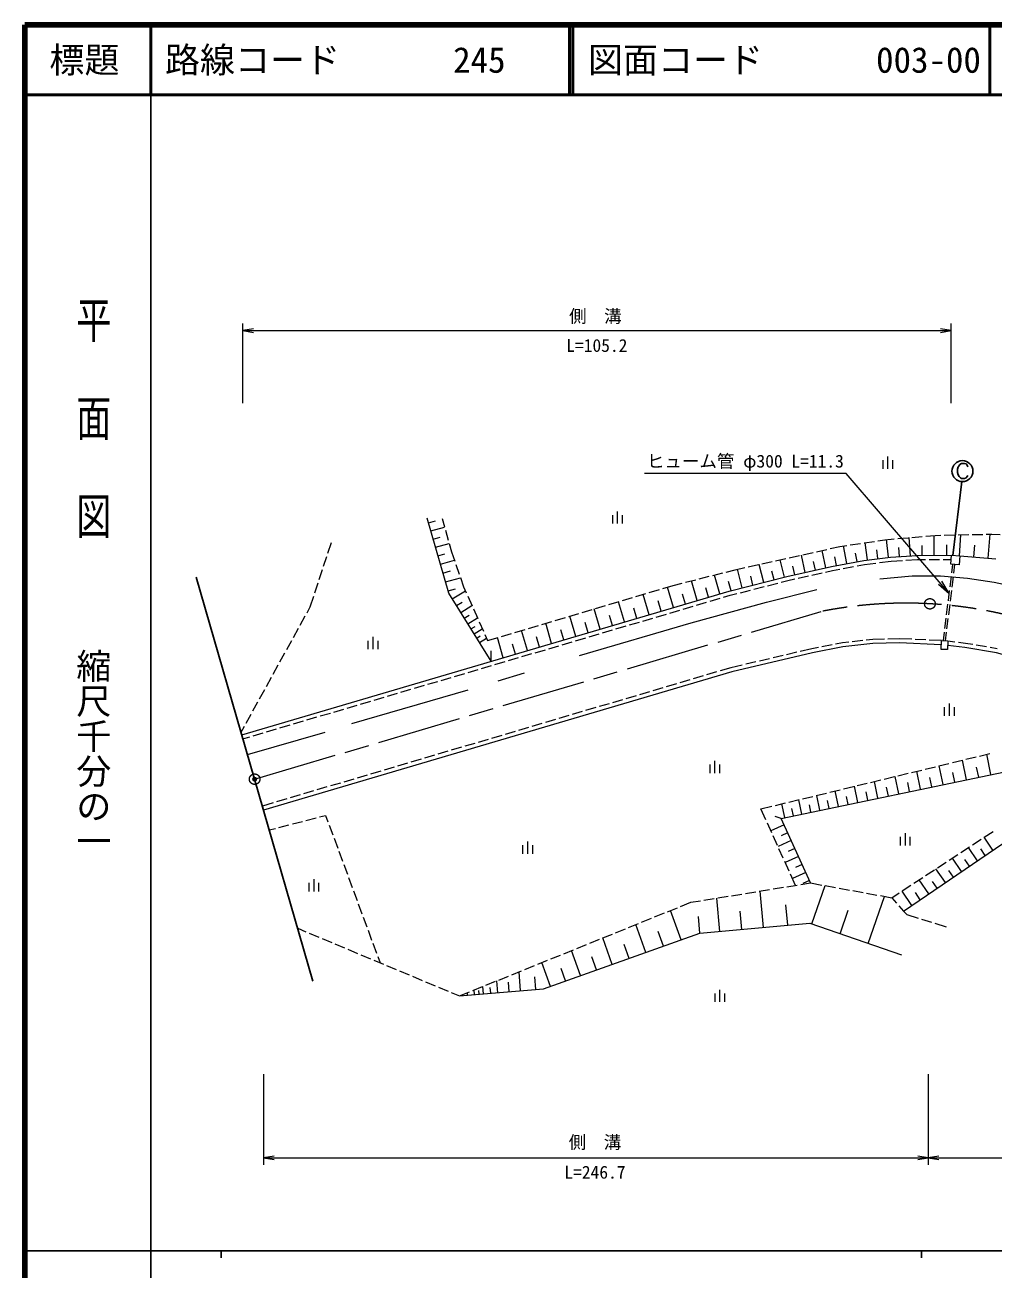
# Model space of a CAD drawing. Units: millimetres, scale not verified. Extents: x 40000 to 680000, y 20000 to 380000.
# Drawn here: x 40000 to 178228, y 202409 to 380000 of the extents above; entities that cross this region are included whole.
import ezdxf
from ezdxf.enums import TextEntityAlignment as Align

# ---------------------------------------------------------------- set-up
doc = ezdxf.new("R2010")
doc.units = ezdxf.units.MM
doc.header["$LTSCALE"] = 1000
doc.header["$PDMODE"] = 32
doc.header["$PDSIZE"] = 500
doc.linetypes.add('CHAIN', pattern=[18.5, 12, -1.5, 3.5, -1.5])
for name, color, linetype, lineweight in [('M-BMK', 2, 'CHAIN', 13), ('M-BMK-OTRS', 5, 'Continuous', 25), ('M-STR-HTXT', 7, 'Continuous', 13), ('M-STR-STRC', 7, 'Continuous', 25), ('M-TTL', 2, 'Continuous', 140), ('M-TTL-BAND', 7, 'Continuous', 25), ('M-TTL-LINE', 7, 'Continuous', 50), ('M-WORK', 1, 'Continuous', 13)]:
    doc.layers.add(name, color=color, linetype=linetype, lineweight=lineweight)
doc.layers.add('M-OTRS', color=6, linetype='Continuous')
doc.layers.add('M-TTL-TXT', color=7, linetype='Continuous')
doc.styles.add('@ＭＳ ゴシック', font='')
doc.styles.add('ＭＳ ゴシック', font='')
doc.styles.get('@ＭＳ ゴシック').set_extended_font_data('@MS Gothic')
doc.styles.get('ＭＳ ゴシック').set_extended_font_data('MS Gothic')

# ---------------------------------------------------------------- blocks, each defined once
blk = doc.blocks.new('open_arrow')
at = {"color": 0, "linetype": 'Continuous', "lineweight": -2}
blk.add_lwpolyline([(7.5, 1.25), (0, 0), (7.5, -1.25)], dxfattribs=at)

msp = doc.modelspace()

# ---------------------------------------------------------------- linework, layer by layer
at = {"layer": 'M-BMK'}
msp.add_line((72797, 272339), (153671, 296271), dxfattribs=at)
for centre in [(169202, 297368), (72797, 272339)]:
    msp.add_circle(centre, 750, dxfattribs=at)
msp.add_arc((165771, 235463), 62000, 51.12006, 101.25375, dxfattribs=at)
at = {"layer": 'M-BMK-OTRS'}
for p, q in [((72797, 272339), (64476, 301162)), ((81119, 243517), (72797, 272339))]:
    msp.add_line(p, q, dxfattribs=at)
at = {"layer": 'M-OTRS'}
msp.add_point((72797, 272339), dxfattribs=at)
at = {"layer": 'M-STR-HTXT'}
for p, q in [((71135, 326027), (71135, 337357)), ((71135, 336357), (172233, 336357)), ((172233, 326027), (172233, 337357)), ((74075, 230232), (74075, 217299)), ((168973, 230232), (168973, 217299)), ((74075, 218299), (168973, 218299)), ((168973, 218299), (206376, 218299))]:
    msp.add_line(p, q, dxfattribs=at)
msp.add_lwpolyline([(171966, 298854), (157231, 315978), (128481, 315978)], dxfattribs=at)
at = {"layer": 'M-STR-STRC'}
for p, q in [((173153, 316590), (173231, 316917)), ((173153, 316094), (173153, 316590)), ((173231, 316917), (173312, 317018)), ((173312, 317018), (173484, 317251)), ((173484, 317251), (173717, 317409)), ((173717, 317409), (174135, 317413)), ((174135, 317413), (174378, 317335)), ((174378, 317335), (174543, 317170)), ((174543, 317170), (174631, 316917)), ((173740, 314807), (172486, 304285)), ((173224, 315776), (173153, 316094)), ((173393, 315523), (173224, 315776)), ((173551, 315361), (173393, 315523)), ((173727, 315277), (173551, 315361)), ((174138, 315277), (173727, 315277)), ((174381, 315355), (174138, 315277)), ((174546, 315527), (174381, 315355)), ((174621, 315679), (174546, 315527))]:
    msp.add_line(p, q, dxfattribs=at)
msp.add_circle((173847, 316303), 1500, dxfattribs=at)
msp.add_circle((173847, 316303), 1500, dxfattribs=at)
at = {"layer": 'M-TTL'}
for p, q in [((40000, 380000), (40000, 20000)), ((680000, 380000), (40000, 380000))]:
    msp.add_line(p, q, dxfattribs=at)
at = {"layer": 'M-TTL-BAND'}
for p, q in [((58000, 370000), (58000, 20000)), ((40000, 205000), (579000, 205000)), ((68000, 205000), (68000, 204000)), ((168000, 205000), (168000, 204000))]:
    msp.add_line(p, q, dxfattribs=at)
at = {"layer": 'M-TTL-LINE'}
for p, q in [((58000, 380000), (58000, 370000)), ((117750, 380000), (117750, 370000)), ((118250, 380000), (118250, 370000)), ((177750, 380000), (177750, 370000)), ((40000, 370000), (680000, 370000))]:
    msp.add_line(p, q, dxfattribs=at)
at = {"layer": 'M-WORK'}
for p, q in [((163214, 316649), (163214, 318399)), ((162514, 316649), (162514, 317874)), ((163914, 316649), (163914, 317874)), ((97627, 308931), (98598, 309210)), ((99557, 309535), (99893, 308362)), ((123924, 308812), (123924, 310037)), ((124624, 308812), (124624, 310562)), ((125324, 308812), (125324, 310037)), ((97962, 307766), (99904, 308324)), ((100030, 307881), (100443, 306439)), ((173249, 307209), (174749, 307240)), ((175249, 307250), (176749, 307280)), ((177248, 307290), (178057, 307307)), ((177508, 303889), (177787, 307301)), ((178057, 307307), (179252, 307285)), ((83264, 304619), (83756, 306122)), ((98296, 306602), (99266, 306881)), ((98631, 305438), (100570, 305996)), ((100581, 305959), (100917, 304786)), ((154969, 305243), (156338, 305548)), ((156338, 305548), (157338, 305697)), ((157365, 303120), (156889, 305630)), ((157832, 305770), (159316, 305992)), ((159810, 306065), (161294, 306286)), ((160283, 303639), (159979, 306090)), ((161788, 306360), (162788, 306509)), ((162788, 306509), (164124, 306627)), ((163300, 304013), (162989, 306527)), ((164622, 306672), (166116, 306804)), ((166410, 304223), (166250, 306816)), ((166614, 306848), (168108, 306980)), ((168111, 304286), (168107, 305706)), ((168606, 307024), (169942, 307142)), ((169815, 304292), (169805, 307130)), ((169942, 307142), (170750, 307159)), ((171250, 307169), (172749, 307199)), ((171615, 304297), (171610, 305798)), ((173413, 304223), (173614, 307217)), ((175460, 304056), (175600, 305763)), ((82641, 302719), (83108, 304144)), ((98975, 304239), (99975, 304526)), ((100917, 304786), (101368, 303470)), ((147159, 303509), (148624, 303834)), ((149112, 303942), (150576, 304268)), ((151403, 301860), (150850, 304328)), ((151064, 304376), (152529, 304701)), ((153017, 304810), (154481, 305135)), ((154359, 302522), (153807, 304985)), ((155859, 302834), (155621, 304089)), ((158822, 303396), (158591, 304610)), ((161792, 303826), (161636, 305083)), ((164854, 304127), (164774, 305423)), ((165782, 303583), (167414, 303684)), ((167414, 303684), (168574, 303688)), ((169074, 303689), (170574, 303694)), ((171074, 303696), (172233, 303699)), ((172187, 303019), (172274, 304299)), ((172274, 304299), (173488, 304218)), ((173488, 304218), (173402, 302937)), ((173488, 304218), (178638, 303796)), ((82018, 300818), (82485, 302244)), ((99320, 303040), (101319, 303614)), ((99686, 301763), (100750, 302069)), ((101530, 302997), (102016, 301578)), ((140134, 301909), (141398, 302229)), ((141398, 302229), (142767, 302533)), ((142407, 299644), (141728, 302302)), ((143255, 302641), (144719, 302967)), ((145481, 300429), (144827, 302991)), ((145207, 303075), (146671, 303400)), ((146962, 300807), (146647, 302041)), ((148443, 301186), (147812, 303654)), ((149922, 301528), (149645, 302762)), ((152881, 302191), (152605, 303423)), ((154308, 301895), (155297, 302117)), ((155297, 302117), (156341, 302315)), ((156832, 302408), (158306, 302688)), ((158797, 302781), (159842, 302979)), ((159842, 302979), (161498, 303185)), ((161994, 303246), (163651, 303452)), ((163651, 303452), (165283, 303552)), ((173402, 302937), (172187, 303019)), ((172326, 301773), (172478, 302999)), ((172624, 301737), (172776, 302962)), ((81396, 298918), (81863, 300343)), ((100053, 300486), (102181, 301098)), ((102178, 301105), (102629, 299790)), ((132570, 299992), (133833, 300312)), ((134318, 300435), (135772, 300803)), ((135993, 297828), (135163, 300649)), ((136257, 300926), (137711, 301295)), ((138195, 301417), (139650, 301786)), ((139230, 298781), (138436, 301478)), ((140812, 299236), (140473, 300565)), ((143944, 300036), (143617, 301317)), ((146021, 299948), (147475, 300319)), ((147959, 300443), (148928, 300690)), ((148928, 300690), (149917, 300912)), ((150405, 301021), (151868, 301349)), ((152356, 301458), (153820, 301786)), ((172081, 299789), (172265, 301277)), ((172379, 299752), (172563, 301240)), ((80748, 296940), (81240, 298442)), ((100416, 299222), (101470, 299525)), ((101021, 298065), (102883, 299222)), ((102629, 299790), (103017, 298923)), ((103221, 298467), (103834, 297097)), ((127223, 298405), (128661, 298832)), ((129108, 295801), (128252, 298710)), ((129141, 298974), (130579, 299401)), ((131058, 299543), (132570, 299992)), ((132609, 296832), (131750, 299748)), ((134301, 297330), (133886, 298740)), ((137612, 298305), (137215, 299653)), ((139729, 298302), (140693, 298586)), ((140693, 298586), (141662, 298834)), ((142146, 298958), (143599, 299329)), ((144084, 299453), (145537, 299824)), ((171836, 297804), (172020, 299292)), ((172134, 297767), (172318, 299256)), ((80276, 296084), (80748, 296940)), ((101618, 297105), (102418, 297602)), ((102214, 296145), (103815, 297139)), ((104038, 296641), (104650, 295272)), ((122136, 293748), (121284, 296642)), ((121471, 296698), (122909, 297124)), ((123389, 297267), (124827, 297693)), ((125618, 294773), (124763, 297675)), ((125306, 297836), (126744, 298263)), ((127363, 295287), (126935, 296742)), ((130858, 296316), (130429, 297775)), ((133973, 296608), (135412, 297032)), ((135892, 297173), (137331, 297596)), ((137810, 297738), (139249, 298161)), ((171590, 295819), (171774, 297307)), ((171888, 295782), (172072, 297271)), ((79309, 294333), (80034, 295646)), ((102727, 295319), (103415, 295747)), ((103240, 294494), (104616, 295349)), ((104854, 294815), (105467, 293446)), ((113802, 294421), (115240, 294848)), ((115719, 294990), (117157, 295417)), ((117637, 295559), (119075, 295986)), ((118664, 292726), (117814, 295612)), ((119554, 296128), (120992, 296555)), ((123877, 294261), (123450, 295712)), ((128218, 294913), (129656, 295337)), ((130136, 295478), (131575, 295902)), ((132055, 296043), (133494, 296467)), ((171345, 293834), (171529, 295323)), ((171643, 293797), (171827, 295286)), ((78343, 292582), (79068, 293895)), ((103681, 293785), (104272, 294152)), ((104122, 293075), (105304, 293810)), ((108050, 292714), (109488, 293141)), ((109967, 293283), (111405, 293710)), ((111747, 290690), (110901, 293560)), ((111885, 293852), (113323, 294279)), ((115200, 291706), (114353, 294585)), ((116932, 292216), (116507, 293659)), ((120400, 293237), (119974, 294684)), ((120543, 292654), (121982, 293078)), ((122462, 293219), (123901, 293642)), ((124380, 293784), (125819, 294207)), ((126299, 294349), (127738, 294772)), ((171132, 292112), (171284, 293338)), ((171430, 292075), (171582, 293301)), ((77377, 290830), (78102, 292144)), ((89015, 290883), (89015, 292108)), ((89715, 290883), (89715, 292633)), ((90415, 290883), (90415, 292108)), ((104501, 292466), (105009, 292782)), ((104880, 291856), (105895, 292488)), ((105671, 292990), (106059, 292123)), ((106059, 292123), (107571, 292572)), ((108302, 289675), (107459, 292538)), ((110024, 290182), (109602, 291618)), ((113473, 291198), (113050, 292637)), ((114787, 290959), (116226, 291383)), ((116706, 291524), (118145, 291948)), ((118625, 292089), (120064, 292513)), ((155251, 291516), (153780, 291226)), ((156702, 291802), (155742, 291613)), ((157625, 291905), (156702, 291802)), ((159613, 292128), (158122, 291961)), ((161033, 292287), (160110, 292183)), ((162699, 292327), (161033, 292287)), ((164864, 292381), (163198, 292340)), ((166608, 292306), (164864, 292381)), ((168606, 292221), (167107, 292285)), ((170850, 292125), (169106, 292199)), ((170793, 290871), (170850, 292125)), ((170850, 292125), (171774, 292083)), ((171774, 292083), (171717, 290830)), ((172785, 291909), (171772, 292033)), ((174294, 291723), (173281, 291847)), ((175329, 291548), (174294, 291723)), ((177301, 291213), (175822, 291464)), ((76411, 289079), (77135, 290393)), ((106584, 289170), (106568, 290634)), ((109032, 289265), (110471, 289689)), ((110950, 289830), (112389, 290253)), ((112869, 290395), (114308, 290818)), ((146316, 289535), (144856, 289193)), ((148264, 289990), (146803, 289648)), ((150211, 290445), (148751, 290104)), ((152330, 290940), (150698, 290559)), ((153289, 291129), (152330, 290940)), ((171717, 290830), (170793, 290871)), ((178828, 290954), (177794, 291130)), ((75444, 287328), (76169, 288642)), ((103276, 287570), (104715, 287994)), ((105195, 288135), (106634, 288559)), ((107113, 288700), (108552, 289124)), ((140790, 288243), (139238, 287785)), ((142421, 288624), (140790, 288243)), ((144369, 289079), (142908, 288738)), ((74478, 285577), (75203, 286891)), ((97520, 285876), (98959, 286299)), ((99439, 286441), (100878, 286864)), ((101357, 287005), (102796, 287429)), ((107552, 286368), (111316, 287494)), ((133003, 285945), (131565, 285520)), ((134922, 286511), (133483, 286086)), ((136840, 287077), (135401, 286652)), ((138758, 287643), (137319, 287218)), ((73512, 283826), (74237, 285139)), ((86689, 280282), (103295, 285102)), ((91765, 284181), (93203, 284605)), ((93683, 284746), (95122, 285170)), ((95602, 285311), (97041, 285735)), ((127249, 284246), (125810, 283821)), ((129167, 284812), (127728, 284388)), ((131085, 285378), (129647, 284954)), ((72546, 282075), (73270, 283388)), ((86009, 282487), (87448, 282910)), ((87927, 283051), (89366, 283475)), ((89846, 283616), (91285, 284040)), ((121494, 282547), (120056, 282123)), ((123413, 283114), (121974, 282689)), ((125331, 283680), (123892, 283255)), ((171300, 281384), (171300, 282609)), ((172000, 281384), (172000, 283134)), ((172700, 281384), (172700, 282609)), ((71579, 280324), (72304, 281637)), ((78334, 280227), (79773, 280651)), ((80253, 280792), (81692, 281216)), ((82172, 281357), (83611, 281781)), ((84090, 281922), (85529, 282345)), ((115740, 280849), (114301, 280424)), ((117658, 281415), (116219, 280990)), ((119576, 281981), (118137, 281557)), ((70866, 279030), (71338, 279886)), ((71787, 275838), (82890, 279051)), ((72579, 278533), (74018, 278956)), ((74497, 279098), (75936, 279521)), ((76416, 279662), (77855, 280086)), ((109985, 279150), (108547, 278726)), ((111903, 279717), (110465, 279292)), ((113822, 280283), (112383, 279858)), ((71135, 278108), (72099, 278391)), ((104231, 277452), (102792, 277027)), ((106149, 278018), (104710, 277593)), ((108067, 278584), (106628, 278160)), ((98476, 275753), (97037, 275329)), ((100394, 276320), (98956, 275895)), ((102312, 276886), (100874, 276461)), ((174353, 275172), (175811, 275525)), ((176297, 275642), (177755, 275995)), ((177912, 272985), (177308, 275886)), ((92722, 274055), (91283, 273630)), ((94640, 274621), (93201, 274196)), ((96558, 275187), (95119, 274763)), ((137816, 273191), (137816, 274416)), ((138516, 273191), (138516, 274941)), ((139216, 273191), (139216, 274416)), ((166577, 273293), (168035, 273646)), ((168521, 273763), (169979, 274115)), ((170465, 274233), (171923, 274585)), ((171081, 271561), (170521, 274247)), ((172409, 274703), (173867, 275055)), ((174430, 272259), (173849, 275051)), ((176171, 272622), (175869, 274073)), ((85049, 271790), (83610, 271365)), ((86967, 272356), (85528, 271932)), ((88885, 272922), (87446, 272498)), ((90803, 273489), (89365, 273064)), ((158800, 271414), (160258, 271767)), ((160744, 271884), (162202, 272236)), ((161777, 269623), (161279, 272013)), ((162688, 272354), (164146, 272706)), ((164759, 270244), (164241, 272729)), ((164632, 272824), (166091, 273176)), ((166309, 270567), (166040, 271859)), ((167859, 270890), (167321, 273473)), ((169470, 271226), (169190, 272568)), ((172756, 271910), (172465, 273306)), ((79294, 270092), (77856, 269667)), ((81212, 270658), (79774, 270233)), ((83131, 271224), (81692, 270799)), ((152968, 270005), (154426, 270357)), ((153494, 267897), (153051, 270025)), ((154912, 270475), (156370, 270827)), ((156149, 268450), (155688, 270662)), ((156856, 270945), (158314, 271297)), ((158908, 269025), (158429, 271325)), ((160343, 269324), (160094, 270519)), ((163268, 269933), (163009, 271176)), ((75458, 268959), (73905, 268501)), ((77376, 269525), (75937, 269101)), ((145083, 268100), (146650, 268478)), ((147136, 268596), (148594, 268948)), ((148483, 266853), (148073, 268822)), ((149080, 269066), (150538, 269418)), ((150940, 267365), (150514, 269412)), ((151024, 269535), (152482, 269888)), ((152217, 267631), (151995, 268695)), ((154821, 268173), (154591, 269279)), ((157529, 268737), (157289, 269887)), ((80123, 266443), (81576, 266817)), ((82060, 266942), (82937, 267167)), ((82937, 267167), (83270, 266266)), ((145800, 266514), (145083, 268100)), ((147968, 266745), (147125, 267020)), ((149712, 267109), (149498, 268132)), ((74889, 265095), (75765, 265321)), ((76250, 265446), (77702, 265820)), ((78186, 265944), (79639, 266318)), ((83443, 265797), (83963, 264390)), ((146624, 264692), (146006, 266059)), ((148382, 265835), (146495, 264977)), ((148896, 264702), (147953, 264274)), ((165707, 262861), (165707, 264611)), ((176959, 264063), (178214, 264885)), ((84136, 263921), (84655, 262514)), ((111100, 261673), (111100, 262898)), ((111800, 261673), (111800, 263423)), ((112500, 261673), (112500, 262898)), ((147447, 262869), (146829, 264236)), ((149411, 263570), (147519, 262711)), ((165007, 262861), (165007, 264086)), ((166407, 262861), (166407, 264086)), ((175286, 262967), (176541, 263789)), ((178199, 262205), (176941, 264051)), ((84829, 262045), (85348, 260638)), ((148271, 261047), (147653, 262414)), ((150442, 261300), (148546, 260439)), ((149926, 262435), (148980, 262005)), ((171940, 260775), (173195, 261597)), ((173720, 259152), (172406, 261080)), ((173613, 261871), (174868, 262693)), ((175984, 260695), (174698, 262581)), ((177092, 261450), (176462, 262373)), ((85522, 260169), (86041, 258762)), ((149095, 259224), (148477, 260591)), ((150959, 260162), (150011, 259732)), ((168594, 258583), (169849, 259405)), ((171406, 257575), (170063, 259545)), ((170267, 259679), (171522, 260501)), ((172563, 258363), (171906, 259327)), ((174852, 259923), (174209, 260866)), ((80585, 256330), (80585, 257555)), ((81285, 256330), (81285, 258080)), ((81985, 256330), (81985, 257555)), ((86215, 258293), (86734, 256886)), ((150017, 257184), (149301, 258769)), ((151475, 259025), (149575, 258162)), ((150762, 257304), (152155, 257530)), ((151993, 257885), (151043, 257453)), ((152155, 257530), (153778, 257234)), ((166922, 257487), (168176, 258309)), ((169042, 255963), (167669, 257977)), ((170224, 256769), (169553, 257754)), ((86908, 256417), (87427, 255010)), ((140891, 255706), (142372, 255946)), ((142865, 256026), (144346, 256266)), ((144839, 256345), (146320, 256585)), ((145446, 251184), (144974, 256367)), ((146814, 256665), (148294, 256905)), ((148788, 256985), (150269, 257224)), ((152347, 251681), (154243, 257150)), ((154270, 257145), (155746, 256877)), ((156238, 256787), (157714, 256519)), ((158206, 256429), (159681, 256161)), ((160173, 256072), (161649, 255803)), ((163765, 255419), (164830, 256117)), ((166625, 254316), (165223, 256374)), ((165249, 256391), (166503, 257213)), ((167834, 255140), (167147, 256146)), ((87600, 254541), (88120, 253134)), ((131757, 253426), (133147, 253989)), ((133611, 254177), (135056, 254762)), ((135056, 254762), (136449, 254987)), ((136942, 255067), (138423, 255307)), ((139226, 250619), (138795, 255367)), ((138917, 255387), (140397, 255626)), ((148904, 251499), (148642, 254381)), ((160411, 248884), (162742, 255605)), ((162141, 255714), (163765, 255419)), ((163765, 255419), (164443, 254655)), ((164776, 254281), (165454, 253518)), ((88293, 252665), (88813, 251257)), ((128049, 251926), (129439, 252488)), ((129903, 252676), (131293, 253239)), ((133682, 249402), (132189, 253601)), ((136377, 250360), (136162, 252734)), ((142336, 250902), (142100, 253493)), ((156379, 250283), (157544, 253643)), ((165454, 253518), (165892, 253003)), ((165892, 253003), (167512, 252505)), ((167990, 252358), (169424, 251918)), ((78944, 251050), (80111, 250563)), ((88986, 250788), (89506, 249381)), ((124341, 250425), (125731, 250988)), ((126195, 251175), (127585, 251738)), ((128643, 247611), (127227, 251593)), ((131163, 248506), (130416, 250606)), ((169902, 251771), (171521, 251273)), ((80572, 250370), (81956, 249791)), ((82418, 249599), (83802, 249020)), ((84263, 248827), (85647, 248249)), ((89679, 248912), (90199, 247505)), ((118779, 248174), (120170, 248737)), ((120633, 248924), (122024, 249487)), ((122487, 249675), (123877, 250238)), ((123864, 245911), (122521, 249688)), ((126254, 246761), (125546, 248752)), ((86108, 248056), (87492, 247478)), ((87954, 247285), (89338, 246707)), ((90372, 247036), (90705, 246135)), ((115071, 246673), (116462, 247236)), ((116925, 247424), (118316, 247987)), ((119331, 244299), (118057, 247882)), ((121598, 245105), (120926, 246994)), ((89799, 246514), (91183, 245935)), ((91644, 245743), (93028, 245164)), ((111364, 245173), (112754, 245736)), ((113217, 245923), (114608, 246486)), ((115032, 242770), (113823, 246168)), ((117181, 243534), (116544, 245326)), ((93490, 244971), (94874, 244393)), ((95335, 244200), (96719, 243622)), ((97180, 243429), (98564, 242851)), ((105802, 242922), (107192, 243485)), ((107528, 241862), (107385, 243563)), ((107656, 243672), (109046, 244235)), ((109153, 241999), (109038, 243352)), ((109510, 244423), (110900, 244985)), ((110777, 242136), (110549, 244843)), ((112934, 242317), (112782, 244115)), ((99026, 242658), (100410, 242079)), ((100871, 241887), (102038, 241399)), ((102038, 241399), (103484, 241984)), ((103208, 241497), (103178, 241860)), ((103948, 242172), (105338, 242734)), ((104205, 241581), (104148, 242253)), ((104846, 241636), (104801, 242170)), ((105487, 241690), (105397, 242758)), ((106508, 241776), (106436, 242626)), ((138529, 240538), (138529, 241763)), ((139229, 240538), (139229, 242288)), ((139929, 240538), (139929, 241763))]:
    msp.add_line(p, q, dxfattribs=at)
for points in [[(106555, 289161), (100515, 298879), (97442, 309574)], [(70966, 278683), (140534, 299165), (148788, 301274), (155175, 302705), (159749, 303572), (163595, 304049), (167395, 304284), (172274, 304299)], [(162037, 300957), (166657, 301379), (170715, 301379), (174585, 301051), (178384, 300441), (181926, 299714), (185772, 298518), (189525, 297181), (193325, 295445), (196186, 293874), (200384, 291317), (204817, 288221), (210259, 284117)], [(119197, 289992), (135134, 294636), (145865, 297591), (153042, 299421)], [(170824, 291525), (164858, 291780), (161074, 291688), (156793, 291208), (152456, 290353), (140943, 287662), (74075, 267926)], [(217648, 268127), (214035, 271128), (206725, 276366), (200697, 280494), (196030, 283355), (191058, 286029), (186930, 287835), (183412, 289055), (178697, 290368), (174207, 291129), (171745, 291432)], [(152155, 257530), (147968, 266745), (179878, 273395), (189424, 271403)], [(165454, 253518), (185121, 266922), (189800, 269209)], [(102038, 241399), (114016, 242409), (136374, 250360), (152048, 251785), (165135, 247246)]]:
    msp.add_lwpolyline(points, dxfattribs=at)

# ---------------------------------------------------------------- block references
at = {"layer": 'M-STR-HTXT', "xscale": 200, "yscale": 200}
for p in [(71135, 336357), (74075, 218299), (168973, 218299)]:
    msp.add_blockref('open_arrow', p, dxfattribs=at)
at = {"layer": 'M-STR-HTXT'}
for p, xscale, yscale, rotation in [((172233, 336357), 200, 200, 180), ((171966, 298854), 267, 267, 130.7), ((168973, 218299), 200, 200, 180)]:
    msp.add_blockref('open_arrow', p, dxfattribs=dict(at, xscale=xscale, yscale=yscale, rotation=rotation))

# ---------------------------------------------------------------- texts
at = {"layer": 'M-STR-HTXT', "style": 'ＭＳ ゴシック'}
for s, p in [('側\u3000溝', (121442, 338425)), ('ヒューム管 φ300 L=11.3', (142856, 317728)), ('側\u3000溝', (121387, 220526))]:
    msp.add_text(s, height=1833, dxfattribs=at).set_placement(p, align=Align.MIDDLE_CENTER)
for s, p in [('L=105.2', (121653, 332778)), ('L=246.7', (121387, 214774))]:
    msp.add_text(s, height=1833, dxfattribs=at).set_placement(p, align=Align.BOTTOM_CENTER)
at = {"layer": 'M-TTL-BAND', "style": '@ＭＳ ゴシック', "width": 1.4}
msp.add_text('平  面  図', height=3666, rotation=270, dxfattribs=at).set_placement((49777, 306475), align=Align.MIDDLE_RIGHT)
at = {"layer": 'M-TTL-BAND', "style": '@ＭＳ ゴシック'}
msp.add_text('縮尺千分の一', height=3666, rotation=270, dxfattribs=at).set_placement((49777, 261030), align=Align.MIDDLE_RIGHT)
at = {"layer": 'M-TTL-TXT', "style": 'ＭＳ ゴシック'}
msp.add_text('標題', height=3666, dxfattribs=at).set_placement((48500, 375000), align=Align.MIDDLE_CENTER)
for s, p in [('路線コード', (60000, 375000)), ('245', (101142, 375000)), ('図面コード', (120380, 375000)), ('003-00', (161521, 375000))]:
    msp.add_text(s, height=3666, dxfattribs=at).set_placement(p, align=Align.MIDDLE_LEFT)

doc.saveas('drawing.dxf')
